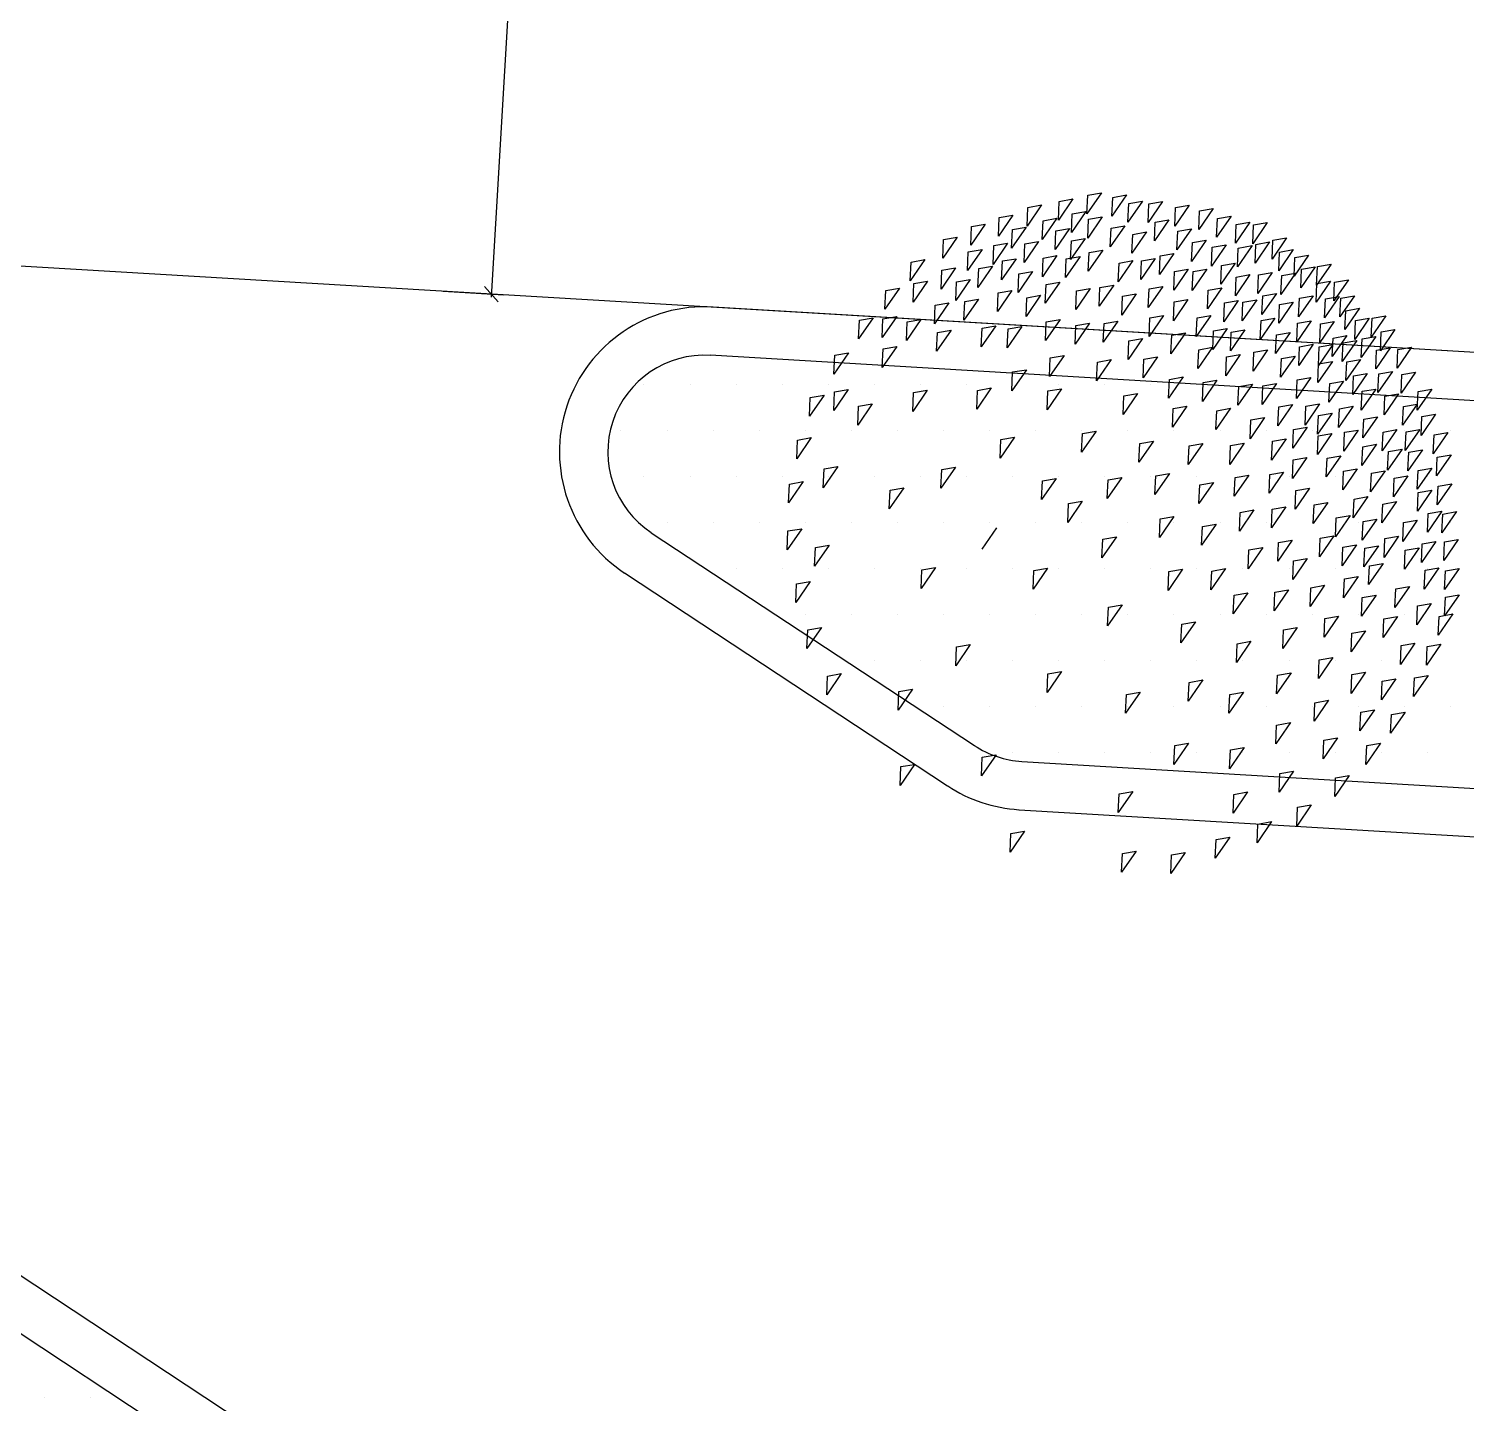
# Model space of a CAD drawing. Header units: millimetres. Extents: x 43168.9 to 43194.6, y -25545.1 to -25543.4.
# Drawn here: x 43171.6236 to 43171.7425, y -25543.6979 to -25543.5842 of the extents above; entities that cross this region are included whole.
import ezdxf

# ---------------------------------------------------------------- set-up
doc = ezdxf.new("R2010")
doc.units = ezdxf.units.MM
doc.header["$LTSCALE"] = 200
doc.layers.add('agac_sgh', color=7, linetype='Continuous', true_color=0x244700)
doc.layers.add('cim_sgh', color=7, linetype='Continuous', true_color=0x248f00)
for name, color, linetype in [('arsasiniri_sgh', 10, 'Continuous'), ('olcu-uyg_sgh', 193, 'Continuous'), ('vaziyet-01_sgh', 33, 'Continuous')]:
    doc.layers.add(name, color=color, linetype=linetype)

msp = doc.modelspace()

# ---------------------------------------------------------------- linework, layer by layer
at = {"color": 0, "linetype": 'ByBlock', "lineweight": -2}
msp.add_line((43171.66132, -25543.60555), (43171.66245, -25543.60682), dxfattribs=at)
at = {"layer": 'agac_sgh', "color": 0}
for p, q in [((43171.70998, -25543.59832), (43171.70878, -25543.60007)), ((43171.70885, -25543.59852), (43171.70998, -25543.59832)), ((43171.71233, -25543.59782), (43171.71114, -25543.59956)), ((43171.71114, -25543.59956), (43171.7112, -25543.59802)), ((43171.7112, -25543.59802), (43171.71233, -25543.59782)), ((43171.7144, -25543.59799), (43171.7132, -25543.59974)), ((43171.7132, -25543.59974), (43171.71327, -25543.59819)), ((43171.71327, -25543.59819), (43171.7144, -25543.59799)), ((43171.70739, -25543.59882), (43171.70619, -25543.60057)), ((43171.70619, -25543.60057), (43171.70626, -25543.59902)), ((43171.70626, -25543.59902), (43171.70739, -25543.59882)), ((43171.70878, -25543.60007), (43171.70885, -25543.59852)), ((43171.71105, -25543.59935), (43171.70985, -25543.60109)), ((43171.70985, -25543.60109), (43171.70992, -25543.59954)), ((43171.70992, -25543.59954), (43171.71105, -25543.59935)), ((43171.71572, -25543.59849), (43171.71452, -25543.60023)), ((43171.71452, -25543.60023), (43171.71459, -25543.59869)), ((43171.71459, -25543.59869), (43171.71572, -25543.59849)), ((43171.71739, -25543.59854), (43171.71619, -25543.60028)), ((43171.71619, -25543.60028), (43171.71626, -25543.59873)), ((43171.71626, -25543.59873), (43171.71739, -25543.59854)), ((43171.7196, -25543.59883), (43171.7184, -25543.60058)), ((43171.7184, -25543.60058), (43171.71847, -25543.59903)), ((43171.71847, -25543.59903), (43171.7196, -25543.59883)), ((43171.72158, -25543.59912), (43171.72038, -25543.60086)), ((43171.72038, -25543.60086), (43171.72045, -25543.59931)), ((43171.72045, -25543.59931), (43171.72158, -25543.59912)), ((43171.70273, -25543.6004), (43171.70153, -25543.60215)), ((43171.70153, -25543.60215), (43171.70159, -25543.6006)), ((43171.70159, -25543.6006), (43171.70273, -25543.6004)), ((43171.70502, -25543.59967), (43171.70382, -25543.60141)), ((43171.70382, -25543.60141), (43171.70388, -25543.59986)), ((43171.70388, -25543.59986), (43171.70502, -25543.59967)), ((43171.70611, -25543.60065), (43171.70491, -25543.6024)), ((43171.70498, -25543.60085), (43171.70611, -25543.60065)), ((43171.70864, -25543.59992), (43171.70744, -25543.60167)), ((43171.70744, -25543.60167), (43171.70751, -25543.60012)), ((43171.70751, -25543.60012), (43171.70864, -25543.59992)), ((43171.7097, -25543.60076), (43171.7085, -25543.6025)), ((43171.70857, -25543.60095), (43171.7097, -25543.60076)), ((43171.7124, -25543.5998), (43171.7112, -25543.60155)), ((43171.7112, -25543.60155), (43171.71127, -25543.6)), ((43171.71127, -25543.6), (43171.7124, -25543.5998)), ((43171.71426, -25543.60054), (43171.71306, -25543.60229)), ((43171.71306, -25543.60229), (43171.71313, -25543.60074)), ((43171.71313, -25543.60074), (43171.71426, -25543.60054)), ((43171.71792, -25543.60004), (43171.71672, -25543.60179)), ((43171.71672, -25543.60179), (43171.71679, -25543.60024)), ((43171.71679, -25543.60024), (43171.71792, -25543.60004)), ((43171.72305, -25543.59973), (43171.72185, -25543.60148)), ((43171.72185, -25543.60148), (43171.72192, -25543.59993)), ((43171.72192, -25543.59993), (43171.72305, -25543.59973)), ((43171.72461, -25543.60023), (43171.72341, -25543.60198)), ((43171.72341, -25543.60198), (43171.72348, -25543.60043)), ((43171.72348, -25543.60043), (43171.72461, -25543.60023)), ((43171.72604, -25543.60028), (43171.72484, -25543.60202)), ((43171.72484, -25543.60202), (43171.72491, -25543.60047)), ((43171.72491, -25543.60047), (43171.72604, -25543.60028)), ((43171.70041, -25543.60148), (43171.69921, -25543.60322)), ((43171.69921, -25543.60322), (43171.69928, -25543.60167)), ((43171.69928, -25543.60167), (43171.70041, -25543.60148)), ((43171.70491, -25543.6024), (43171.70498, -25543.60085)), ((43171.70714, -25543.60183), (43171.70595, -25543.60357)), ((43171.70601, -25543.60202), (43171.70714, -25543.60183)), ((43171.7085, -25543.6025), (43171.70857, -25543.60095)), ((43171.71099, -25543.60159), (43171.70979, -25543.60334)), ((43171.70979, -25543.60334), (43171.70986, -25543.60179)), ((43171.70986, -25543.60179), (43171.71099, -25543.60159)), ((43171.71606, -25543.60105), (43171.71486, -25543.6028)), ((43171.71486, -25543.6028), (43171.71493, -25543.60125)), ((43171.71493, -25543.60125), (43171.71606, -25543.60105)), ((43171.71978, -25543.60078), (43171.71858, -25543.60253)), ((43171.71858, -25543.60253), (43171.71865, -25543.60098)), ((43171.71865, -25543.60098), (43171.71978, -25543.60078)), ((43171.72099, -25543.60173), (43171.71979, -25543.60348)), ((43171.71979, -25543.60348), (43171.71986, -25543.60193)), ((43171.71986, -25543.60193), (43171.72099, -25543.60173)), ((43171.72624, -25543.60188), (43171.72505, -25543.60363)), ((43171.72511, -25543.60208), (43171.72624, -25543.60188)), ((43171.72765, -25543.60154), (43171.72645, -25543.60329)), ((43171.72645, -25543.60329), (43171.72652, -25543.60174)), ((43171.72652, -25543.60174), (43171.72765, -25543.60154)), ((43171.70247, -25543.60249), (43171.70127, -25543.60424)), ((43171.70127, -25543.60424), (43171.70133, -25543.60269)), ((43171.70133, -25543.60269), (43171.70247, -25543.60249)), ((43171.70458, -25543.60198), (43171.70338, -25543.60373)), ((43171.70338, -25543.60373), (43171.70345, -25543.60218)), ((43171.70345, -25543.60218), (43171.70458, -25543.60198)), ((43171.70595, -25543.60357), (43171.70601, -25543.60202)), ((43171.70865, -25543.60301), (43171.70745, -25543.60476)), ((43171.70752, -25543.60321), (43171.70865, -25543.60301)), ((43171.71057, -25543.60307), (43171.70937, -25543.60481)), ((43171.70943, -25543.60326), (43171.71057, -25543.60307)), ((43171.71244, -25543.60255), (43171.71124, -25543.6043)), ((43171.71124, -25543.6043), (43171.71131, -25543.60275)), ((43171.71131, -25543.60275), (43171.71244, -25543.60255)), ((43171.71833, -25543.60284), (43171.71713, -25543.60458)), ((43171.71713, -25543.60458), (43171.71719, -25543.60303)), ((43171.71719, -25543.60303), (43171.71833, -25543.60284)), ((43171.72264, -25543.60212), (43171.72144, -25543.60387)), ((43171.72144, -25543.60387), (43171.7215, -25543.60232)), ((43171.7215, -25543.60232), (43171.72264, -25543.60212)), ((43171.72479, -25543.60218), (43171.72359, -25543.60393)), ((43171.72359, -25543.60393), (43171.72365, -25543.60238)), ((43171.72365, -25543.60238), (43171.72479, -25543.60218)), ((43171.72505, -25543.60363), (43171.72511, -25543.60208)), ((43171.72819, -25543.60251), (43171.72699, -25543.60426)), ((43171.72699, -25543.60426), (43171.72706, -25543.60271)), ((43171.72706, -25543.60271), (43171.72819, -25543.60251)), ((43171.72946, -25543.60297), (43171.72827, -25543.60471)), ((43171.72833, -25543.60316), (43171.72946, -25543.60297)), ((43171.69772, -25543.60334), (43171.69652, -25543.60509)), ((43171.69652, -25543.60509), (43171.69659, -25543.60354)), ((43171.69659, -25543.60354), (43171.69772, -25543.60334)), ((43171.70028, -25543.60403), (43171.69908, -25543.60577)), ((43171.69908, -25543.60577), (43171.69915, -25543.60422)), ((43171.69915, -25543.60422), (43171.70028, -25543.60403)), ((43171.70332, -25543.60389), (43171.70212, -25543.60563)), ((43171.70212, -25543.60563), (43171.70219, -25543.60408)), ((43171.70219, -25543.60408), (43171.70332, -25543.60389)), ((43171.70528, -25543.60326), (43171.70408, -25543.605)), ((43171.70408, -25543.605), (43171.70415, -25543.60345)), ((43171.70415, -25543.60345), (43171.70528, -25543.60326)), ((43171.70664, -25543.60433), (43171.70544, -25543.60607)), ((43171.70551, -25543.60452), (43171.70664, -25543.60433)), ((43171.70745, -25543.60476), (43171.70752, -25543.60321)), ((43171.70937, -25543.60481), (43171.70943, -25543.60326)), ((43171.71493, -25543.60342), (43171.71373, -25543.60517)), ((43171.71373, -25543.60517), (43171.7138, -25543.60362)), ((43171.7138, -25543.60362), (43171.71493, -25543.60342)), ((43171.71678, -25543.60325), (43171.71558, -25543.60499)), ((43171.71558, -25543.60499), (43171.71565, -25543.60344)), ((43171.71565, -25543.60344), (43171.71678, -25543.60325)), ((43171.71951, -25543.60413), (43171.71831, -25543.60587)), ((43171.71831, -25543.60587), (43171.71838, -25543.60432)), ((43171.71838, -25543.60432), (43171.71951, -25543.60413)), ((43171.72105, -25543.60414), (43171.71985, -25543.60588)), ((43171.71985, -25543.60588), (43171.71992, -25543.60433)), ((43171.71992, -25543.60433), (43171.72105, -25543.60414)), ((43171.7234, -25543.60363), (43171.7222, -25543.60538)), ((43171.7222, -25543.60538), (43171.72227, -25543.60383)), ((43171.72227, -25543.60383), (43171.7234, -25543.60363)), ((43171.72827, -25543.60471), (43171.72833, -25543.60316)), ((43171.73, -25543.60394), (43171.72881, -25543.60568)), ((43171.72881, -25543.60568), (43171.72887, -25543.60413)), ((43171.72887, -25543.60413), (43171.73, -25543.60394)), ((43171.73133, -25543.60371), (43171.73013, -25543.60545)), ((43171.73013, -25543.60545), (43171.73019, -25543.6039)), ((43171.73019, -25543.6039), (43171.73133, -25543.60371)), ((43171.69796, -25543.60511), (43171.69676, -25543.60685)), ((43171.69676, -25543.60685), (43171.69683, -25543.6053)), ((43171.69683, -25543.6053), (43171.69796, -25543.60511)), ((43171.70149, -25543.60498), (43171.70029, -25543.60672)), ((43171.70029, -25543.60672), (43171.70035, -25543.60518)), ((43171.70035, -25543.60518), (43171.70149, -25543.60498)), ((43171.70544, -25543.60607), (43171.70551, -25543.60452)), ((43171.70889, -25543.60519), (43171.70769, -25543.60694)), ((43171.70769, -25543.60694), (43171.70776, -25543.60539)), ((43171.70776, -25543.60539), (43171.70889, -25543.60519)), ((43171.71335, -25543.60544), (43171.71215, -25543.60718)), ((43171.71221, -25543.60563), (43171.71335, -25543.60544)), ((43171.72461, -25543.60458), (43171.72341, -25543.60633)), ((43171.72341, -25543.60633), (43171.72348, -25543.60478)), ((43171.72348, -25543.60478), (43171.72461, -25543.60458)), ((43171.72646, -25543.60441), (43171.72526, -25543.60615)), ((43171.72526, -25543.60615), (43171.72533, -25543.6046)), ((43171.72533, -25543.6046), (43171.72646, -25543.60441)), ((43171.72837, -25543.60446), (43171.72717, -25543.60621)), ((43171.72717, -25543.60621), (43171.72724, -25543.60466)), ((43171.72724, -25543.60466), (43171.72837, -25543.60446)), ((43171.73128, -25543.60512), (43171.73008, -25543.60686)), ((43171.73008, -25543.60686), (43171.73014, -25543.60531)), ((43171.73014, -25543.60531), (43171.73128, -25543.60512)), ((43171.73275, -25543.60501), (43171.73155, -25543.60675)), ((43171.73155, -25543.60675), (43171.73161, -25543.6052)), ((43171.73161, -25543.6052), (43171.73275, -25543.60501)), ((43171.69563, -25543.60569), (43171.69443, -25543.60743)), ((43171.69443, -25543.60743), (43171.6945, -25543.60588)), ((43171.6945, -25543.60588), (43171.69563, -25543.60569)), ((43171.70216, -25543.6066), (43171.70097, -25543.60835)), ((43171.70103, -25543.6068), (43171.70216, -25543.6066)), ((43171.70493, -25543.60588), (43171.70373, -25543.60763)), ((43171.70373, -25543.60763), (43171.7038, -25543.60608)), ((43171.7038, -25543.60608), (43171.70493, -25543.60588)), ((43171.7073, -25543.60629), (43171.7061, -25543.60804)), ((43171.7061, -25543.60804), (43171.70616, -25543.60649)), ((43171.70616, -25543.60649), (43171.7073, -25543.60629)), ((43171.71141, -25543.60572), (43171.71021, -25543.60747)), ((43171.71021, -25543.60747), (43171.71028, -25543.60592)), ((43171.71028, -25543.60592), (43171.71141, -25543.60572)), ((43171.71215, -25543.60718), (43171.71221, -25543.60563)), ((43171.71521, -25543.60618), (43171.71401, -25543.60792)), ((43171.71401, -25543.60792), (43171.71407, -25543.60637)), ((43171.71407, -25543.60637), (43171.71521, -25543.60618)), ((43171.71741, -25543.60556), (43171.71621, -25543.6073)), ((43171.71621, -25543.6073), (43171.71628, -25543.60575)), ((43171.71628, -25543.60575), (43171.71741, -25543.60556)), ((43171.71948, -25543.60664), (43171.71828, -25543.60839)), ((43171.71835, -25543.60684), (43171.71948, -25543.60664)), ((43171.7223, -25543.60566), (43171.7211, -25543.6074)), ((43171.7211, -25543.6074), (43171.72116, -25543.60585)), ((43171.72116, -25543.60585), (43171.7223, -25543.60566)), ((43171.72518, -25543.60666), (43171.72398, -25543.6084)), ((43171.72404, -25543.60685), (43171.72518, -25543.60666)), ((43171.72681, -25543.60613), (43171.72561, -25543.60788)), ((43171.72561, -25543.60788), (43171.72568, -25543.60633)), ((43171.72568, -25543.60633), (43171.72681, -25543.60613)), ((43171.72983, -25543.60633), (43171.72863, -25543.60808)), ((43171.72863, -25543.60808), (43171.7287, -25543.60653)), ((43171.7287, -25543.60653), (43171.72983, -25543.60633)), ((43171.73198, -25543.6064), (43171.73078, -25543.60814)), ((43171.73078, -25543.60814), (43171.73085, -25543.60659)), ((43171.73085, -25543.60659), (43171.73198, -25543.6064)), ((43171.73326, -25543.60632), (43171.73206, -25543.60807)), ((43171.73206, -25543.60807), (43171.73213, -25543.60652)), ((43171.73213, -25543.60652), (43171.73326, -25543.60632)), ((43171.69972, -25543.60691), (43171.69852, -25543.60866)), ((43171.69852, -25543.60866), (43171.69859, -25543.60711)), ((43171.69859, -25543.60711), (43171.69972, -25543.60691)), ((43171.70097, -25543.60835), (43171.70103, -25543.6068)), ((43171.71828, -25543.60839), (43171.71835, -25543.60684)), ((43171.72365, -25543.60673), (43171.72245, -25543.60847)), ((43171.72245, -25543.60847), (43171.72252, -25543.60692)), ((43171.72252, -25543.60692), (43171.72365, -25543.60673)), ((43171.72398, -25543.6084), (43171.72404, -25543.60685)), ((43171.72819, -25543.60686), (43171.72699, -25543.6086)), ((43171.72699, -25543.6086), (43171.72706, -25543.60706)), ((43171.72706, -25543.60706), (43171.72819, -25543.60686)), ((43171.73366, -25543.60736), (43171.73247, -25543.60911)), ((43171.73247, -25543.60911), (43171.73253, -25543.60756)), ((43171.73253, -25543.60756), (43171.73366, -25543.60736)), ((43171.69346, -25543.60814), (43171.69226, -25543.60989)), ((43171.69226, -25543.60989), (43171.69233, -25543.60834)), ((43171.69233, -25543.60834), (43171.69346, -25543.60814)), ((43171.69541, -25543.60804), (43171.69421, -25543.60979)), ((43171.69421, -25543.60979), (43171.69427, -25543.60824)), ((43171.69427, -25543.60824), (43171.69541, -25543.60804)), ((43171.69741, -25543.60829), (43171.69621, -25543.61004)), ((43171.69621, -25543.61004), (43171.69628, -25543.60849)), ((43171.69628, -25543.60849), (43171.69741, -25543.60829)), ((43171.7036, -25543.60882), (43171.7024, -25543.61056)), ((43171.7024, -25543.61056), (43171.70247, -25543.60901)), ((43171.70247, -25543.60901), (43171.7036, -25543.60882)), ((43171.70575, -25543.60888), (43171.70455, -25543.61062)), ((43171.70455, -25543.61062), (43171.70462, -25543.60907)), ((43171.70462, -25543.60907), (43171.70575, -25543.60888)), ((43171.70891, -25543.60828), (43171.70771, -25543.61003)), ((43171.70771, -25543.61003), (43171.70777, -25543.60848)), ((43171.70777, -25543.60848), (43171.70891, -25543.60828)), ((43171.71136, -25543.60858), (43171.71016, -25543.61033)), ((43171.71016, -25543.61033), (43171.71023, -25543.60878)), ((43171.71023, -25543.60878), (43171.71136, -25543.60858)), ((43171.71368, -25543.60842), (43171.71249, -25543.61017)), ((43171.71249, -25543.61017), (43171.71255, -25543.60862)), ((43171.71255, -25543.60862), (43171.71368, -25543.60842)), ((43171.71747, -25543.60796), (43171.71627, -25543.6097)), ((43171.71627, -25543.6097), (43171.71634, -25543.60816)), ((43171.71634, -25543.60816), (43171.71747, -25543.60796)), ((43171.72138, -25543.60796), (43171.72018, -25543.6097)), ((43171.72018, -25543.6097), (43171.72025, -25543.60815)), ((43171.72025, -25543.60815), (43171.72138, -25543.60796)), ((43171.72274, -25543.60903), (43171.72154, -25543.61077)), ((43171.72161, -25543.60922), (43171.72274, -25543.60903)), ((43171.72666, -25543.60819), (43171.72546, -25543.60993)), ((43171.72546, -25543.60993), (43171.72553, -25543.60838)), ((43171.72553, -25543.60838), (43171.72666, -25543.60819)), ((43171.72968, -25543.60839), (43171.72848, -25543.61014)), ((43171.72848, -25543.61014), (43171.72855, -25543.60859)), ((43171.72855, -25543.60859), (43171.72968, -25543.60839)), ((43171.73159, -25543.60845), (43171.73039, -25543.61019)), ((43171.73039, -25543.61019), (43171.73046, -25543.60864)), ((43171.73046, -25543.60864), (43171.73159, -25543.60845)), ((43171.73448, -25543.60819), (43171.73328, -25543.60993)), ((43171.73328, -25543.60993), (43171.73335, -25543.60838)), ((43171.73335, -25543.60838), (43171.73448, -25543.60819)), ((43171.73585, -25543.608), (43171.73465, -25543.60974)), ((43171.73465, -25543.60974), (43171.73472, -25543.60819)), ((43171.73472, -25543.60819), (43171.73585, -25543.608)), ((43171.6999, -25543.60917), (43171.6987, -25543.61091)), ((43171.6987, -25543.61091), (43171.69877, -25543.60936)), ((43171.69877, -25543.60936), (43171.6999, -25543.60917)), ((43171.71573, -25543.60985), (43171.71454, -25543.6116)), ((43171.71454, -25543.6116), (43171.7146, -25543.61005)), ((43171.7146, -25543.61005), (43171.71573, -25543.60985)), ((43171.71928, -25543.60938), (43171.71808, -25543.61113)), ((43171.71808, -25543.61113), (43171.71815, -25543.60958)), ((43171.71815, -25543.60958), (43171.71928, -25543.60938)), ((43171.72154, -25543.61077), (43171.72161, -25543.60922)), ((43171.72419, -25543.60915), (43171.723, -25543.61089)), ((43171.723, -25543.61089), (43171.72306, -25543.60934)), ((43171.72306, -25543.60934), (43171.72419, -25543.60915)), ((43171.72793, -25543.60937), (43171.72673, -25543.61111)), ((43171.72673, -25543.61111), (43171.7268, -25543.60956)), ((43171.7268, -25543.60956), (43171.72793, -25543.60937)), ((43171.73262, -25543.60962), (43171.73142, -25543.61136)), ((43171.73142, -25543.61136), (43171.73149, -25543.60982)), ((43171.73149, -25543.60982), (43171.73262, -25543.60962)), ((43171.73344, -25543.61002), (43171.73224, -25543.61177)), ((43171.73224, -25543.61177), (43171.73231, -25543.61022)), ((43171.73231, -25543.61022), (43171.73344, -25543.61002)), ((43171.73501, -25543.60969), (43171.73381, -25543.61143)), ((43171.73381, -25543.61143), (43171.73388, -25543.60988)), ((43171.73388, -25543.60988), (43171.73501, -25543.60969)), ((43171.7366, -25543.60912), (43171.7354, -25543.61087)), ((43171.7354, -25543.61087), (43171.73546, -25543.60932)), ((43171.73546, -25543.60932), (43171.7366, -25543.60912)), ((43171.69141, -25543.61106), (43171.69021, -25543.6128)), ((43171.69021, -25543.6128), (43171.69028, -25543.61125)), ((43171.69028, -25543.61125), (43171.69141, -25543.61106)), ((43171.69541, -25543.61052), (43171.69421, -25543.61227)), ((43171.69421, -25543.61227), (43171.69428, -25543.61072)), ((43171.69428, -25543.61072), (43171.69541, -25543.61052)), ((43171.70925, -25543.61127), (43171.70805, -25543.61301)), ((43171.70805, -25543.61301), (43171.70811, -25543.61146)), ((43171.70811, -25543.61146), (43171.70925, -25543.61127)), ((43171.71698, -25543.61138), (43171.71578, -25543.61312)), ((43171.71585, -25543.61157), (43171.71698, -25543.61138)), ((43171.72151, -25543.61059), (43171.72031, -25543.61234)), ((43171.72031, -25543.61234), (43171.72038, -25543.61079)), ((43171.72038, -25543.61079), (43171.72151, -25543.61059)), ((43171.7238, -25543.61119), (43171.72261, -25543.61294)), ((43171.72261, -25543.61294), (43171.72267, -25543.61139)), ((43171.72267, -25543.61139), (43171.7238, -25543.61119)), ((43171.72607, -25543.6108), (43171.72487, -25543.61255)), ((43171.72487, -25543.61255), (43171.72494, -25543.611)), ((43171.72494, -25543.611), (43171.72607, -25543.6108)), ((43171.72834, -25543.61133), (43171.72715, -25543.61307)), ((43171.72721, -25543.61152), (43171.72834, -25543.61133)), ((43171.72985, -25543.61034), (43171.72866, -25543.61209)), ((43171.72866, -25543.61209), (43171.72872, -25543.61054)), ((43171.72872, -25543.61054), (43171.72985, -25543.61034)), ((43171.73148, -25543.61035), (43171.73028, -25543.61209)), ((43171.73028, -25543.61209), (43171.73034, -25543.61054)), ((43171.73034, -25543.61054), (43171.73148, -25543.61035)), ((43171.73622, -25543.61064), (43171.73502, -25543.61238)), ((43171.73502, -25543.61238), (43171.73509, -25543.61083)), ((43171.73509, -25543.61083), (43171.73622, -25543.61064)), ((43171.73798, -25543.61058), (43171.73678, -25543.61232)), ((43171.73678, -25543.61232), (43171.73685, -25543.61077)), ((43171.73685, -25543.61077), (43171.73798, -25543.61058)), ((43171.70613, -25543.61244), (43171.70493, -25543.61418)), ((43171.70493, -25543.61418), (43171.70499, -25543.61263)), ((43171.70499, -25543.61263), (43171.70613, -25543.61244)), ((43171.71313, -25543.61161), (43171.71193, -25543.61335)), ((43171.71193, -25543.61335), (43171.712, -25543.61181)), ((43171.712, -25543.61181), (43171.71313, -25543.61161)), ((43171.71578, -25543.61312), (43171.71585, -25543.61157)), ((43171.72715, -25543.61307), (43171.72721, -25543.61152)), ((43171.73143, -25543.61176), (43171.73023, -25543.6135)), ((43171.73023, -25543.6135), (43171.73029, -25543.61195)), ((43171.73029, -25543.61195), (43171.73143, -25543.61176)), ((43171.73375, -25543.6116), (43171.73255, -25543.61334)), ((43171.73255, -25543.61334), (43171.73262, -25543.61179)), ((43171.73262, -25543.61179), (43171.73375, -25543.6116)), ((43171.73639, -25543.61259), (43171.73519, -25543.61433)), ((43171.73526, -25543.61278), (43171.73639, -25543.61259)), ((43171.73831, -25543.61264), (43171.73711, -25543.61439)), ((43171.73717, -25543.61284), (43171.73831, -25543.61264)), ((43171.71909, -25543.61304), (43171.71789, -25543.61479)), ((43171.71789, -25543.61479), (43171.71796, -25543.61324)), ((43171.71796, -25543.61324), (43171.71909, -25543.61304)), ((43171.72189, -25543.61331), (43171.72069, -25543.61506)), ((43171.72069, -25543.61506), (43171.72076, -25543.61351)), ((43171.72076, -25543.61351), (43171.72189, -25543.61331)), ((43171.72482, -25543.61363), (43171.72362, -25543.61537)), ((43171.72362, -25543.61537), (43171.72369, -25543.61382)), ((43171.72369, -25543.61382), (43171.72482, -25543.61363)), ((43171.72682, -25543.61357), (43171.72562, -25543.61532)), ((43171.72562, -25543.61532), (43171.72569, -25543.61377)), ((43171.72569, -25543.61377), (43171.72682, -25543.61357)), ((43171.72965, -25543.61308), (43171.72845, -25543.61483)), ((43171.72845, -25543.61483), (43171.72852, -25543.61328)), ((43171.72852, -25543.61328), (43171.72965, -25543.61308)), ((43171.73234, -25543.61339), (43171.73115, -25543.61513)), ((43171.73115, -25543.61513), (43171.73121, -25543.61358)), ((43171.73121, -25543.61358), (43171.73234, -25543.61339)), ((43171.73431, -25543.61276), (43171.73311, -25543.6145)), ((43171.73311, -25543.6145), (43171.73317, -25543.61295)), ((43171.73317, -25543.61295), (43171.73431, -25543.61276)), ((43171.73519, -25543.61433), (43171.73526, -25543.61278)), ((43171.73711, -25543.61439), (43171.73717, -25543.61284)), ((43171.6894, -25543.61454), (43171.6882, -25543.61629)), ((43171.6882, -25543.61629), (43171.68826, -25543.61474)), ((43171.68826, -25543.61474), (43171.6894, -25543.61454)), ((43171.6914, -25543.61407), (43171.6902, -25543.61581)), ((43171.6902, -25543.61581), (43171.69027, -25543.61426)), ((43171.69027, -25543.61426), (43171.6914, -25543.61407)), ((43171.69794, -25543.61414), (43171.69674, -25543.61589)), ((43171.69674, -25543.61589), (43171.69681, -25543.61434)), ((43171.69681, -25543.61434), (43171.69794, -25543.61414)), ((43171.70322, -25543.61395), (43171.70202, -25543.6157)), ((43171.70202, -25543.6157), (43171.70209, -25543.61415)), ((43171.70209, -25543.61415), (43171.70322, -25543.61395)), ((43171.70904, -25543.61401), (43171.70785, -25543.61575)), ((43171.70785, -25543.61575), (43171.70791, -25543.6142)), ((43171.70791, -25543.6142), (43171.70904, -25543.61401)), ((43171.71532, -25543.61442), (43171.71412, -25543.61616)), ((43171.71412, -25543.61616), (43171.71419, -25543.61461)), ((43171.71419, -25543.61461), (43171.71532, -25543.61442)), ((43171.73501, -25543.61404), (43171.73381, -25543.61578)), ((43171.73381, -25543.61578), (43171.73388, -25543.61423)), ((43171.73388, -25543.61423), (43171.73501, -25543.61404)), ((43171.7369, -25543.61443), (43171.7357, -25543.61618)), ((43171.7357, -25543.61618), (43171.73577, -25543.61463)), ((43171.73577, -25543.61463), (43171.7369, -25543.61443)), ((43171.73964, -25543.61406), (43171.73844, -25543.6158)), ((43171.73844, -25543.6158), (43171.73851, -25543.61425)), ((43171.73851, -25543.61425), (43171.73964, -25543.61406)), ((43171.69339, -25543.61527), (43171.69219, -25543.61702)), ((43171.69219, -25543.61702), (43171.69225, -25543.61547)), ((43171.69225, -25543.61547), (43171.69339, -25543.61527)), ((43171.71939, -25543.61545), (43171.7182, -25543.6172)), ((43171.7182, -25543.6172), (43171.71826, -25543.61565)), ((43171.71826, -25543.61565), (43171.71939, -25543.61545)), ((43171.723, -25543.61563), (43171.7218, -25543.61738)), ((43171.7218, -25543.61738), (43171.72187, -25543.61583)), ((43171.72187, -25543.61583), (43171.723, -25543.61563)), ((43171.72813, -25543.61532), (43171.72693, -25543.61707)), ((43171.72693, -25543.61707), (43171.727, -25543.61552)), ((43171.727, -25543.61552), (43171.72813, -25543.61532)), ((43171.73037, -25543.61527), (43171.72917, -25543.61702)), ((43171.72917, -25543.61702), (43171.72924, -25543.61547)), ((43171.72924, -25543.61547), (43171.73037, -25543.61527)), ((43171.73141, -25543.61603), (43171.73021, -25543.61777)), ((43171.73021, -25543.61777), (43171.73027, -25543.61622)), ((43171.73027, -25543.61622), (43171.73141, -25543.61603)), ((43171.73315, -25543.61547), (43171.73195, -25543.61721)), ((43171.73195, -25543.61721), (43171.73202, -25543.61567)), ((43171.73202, -25543.61567), (43171.73315, -25543.61547)), ((43171.73843, -25543.61528), (43171.73723, -25543.61702)), ((43171.73723, -25543.61702), (43171.7373, -25543.61548)), ((43171.7373, -25543.61548), (43171.73843, -25543.61528)), ((43171.73997, -25543.61612), (43171.73877, -25543.61787)), ((43171.73883, -25543.61632), (43171.73997, -25543.61612)), ((43171.72582, -25543.6164), (43171.72462, -25543.61815)), ((43171.72462, -25543.61815), (43171.72469, -25543.6166)), ((43171.72469, -25543.6166), (43171.72582, -25543.6164)), ((43171.72935, -25543.61719), (43171.72815, -25543.61893)), ((43171.72815, -25543.61893), (43171.72822, -25543.61739)), ((43171.72822, -25543.61739), (43171.72935, -25543.61719)), ((43171.73516, -25543.61633), (43171.73396, -25543.61807)), ((43171.73396, -25543.61807), (43171.73403, -25543.61652)), ((43171.73403, -25543.61652), (43171.73516, -25543.61633)), ((43171.73676, -25543.6174), (43171.73556, -25543.61915)), ((43171.73563, -25543.6176), (43171.73676, -25543.6174)), ((43171.73865, -25543.61738), (43171.73745, -25543.61913)), ((43171.73752, -25543.61758), (43171.73865, -25543.61738)), ((43171.73877, -25543.61787), (43171.73883, -25543.61632)), ((43171.68834, -25543.61806), (43171.68714, -25543.61981)), ((43171.68714, -25543.61981), (43171.68721, -25543.61826)), ((43171.68721, -25543.61826), (43171.68834, -25543.61806)), ((43171.70516, -25543.61801), (43171.70396, -25543.61976)), ((43171.70396, -25543.61976), (43171.70403, -25543.61821)), ((43171.70403, -25543.61821), (43171.70516, -25543.61801)), ((43171.7119, -25543.61752), (43171.7107, -25543.61927)), ((43171.7107, -25543.61927), (43171.71077, -25543.61772)), ((43171.71077, -25543.61772), (43171.7119, -25543.61752)), ((43171.71663, -25543.61835), (43171.71543, -25543.62009)), ((43171.71543, -25543.62009), (43171.7155, -25543.61854)), ((43171.7155, -25543.61854), (43171.71663, -25543.61835)), ((43171.72071, -25543.61854), (43171.71951, -25543.62029)), ((43171.71958, -25543.61874), (43171.72071, -25543.61854)), ((43171.72414, -25543.61853), (43171.72295, -25543.62027)), ((43171.72301, -25543.61872), (43171.72414, -25543.61853)), ((43171.7276, -25543.61817), (43171.7264, -25543.61991)), ((43171.7264, -25543.61991), (43171.72647, -25543.61836)), ((43171.72647, -25543.61836), (43171.7276, -25543.61817)), ((43171.73139, -25543.61771), (43171.73019, -25543.61945)), ((43171.73019, -25543.61945), (43171.73026, -25543.6179)), ((43171.73026, -25543.6179), (43171.73139, -25543.61771)), ((43171.73356, -25543.61743), (43171.73237, -25543.61917)), ((43171.73237, -25543.61917), (43171.73243, -25543.61762)), ((43171.73243, -25543.61762), (43171.73356, -25543.61743)), ((43171.73556, -25543.61915), (43171.73563, -25543.6176)), ((43171.73745, -25543.61913), (43171.73752, -25543.61758)), ((43171.74097, -25543.61764), (43171.73977, -25543.61939)), ((43171.73977, -25543.61939), (43171.73984, -25543.61784)), ((43171.73984, -25543.61784), (43171.74097, -25543.61764)), ((43171.71951, -25543.62029), (43171.71958, -25543.61874)), ((43171.72295, -25543.62027), (43171.72301, -25543.61872)), ((43171.72933, -25543.61971), (43171.72813, -25543.62145)), ((43171.72819, -25543.6199), (43171.72933, -25543.61971)), ((43171.73213, -25543.61956), (43171.73093, -25543.6213)), ((43171.73093, -25543.6213), (43171.731, -25543.61975)), ((43171.731, -25543.61975), (43171.73213, -25543.61956)), ((43171.73507, -25543.61861), (43171.73387, -25543.62036)), ((43171.73387, -25543.62036), (43171.73394, -25543.61881)), ((43171.73394, -25543.61881), (43171.73507, -25543.61861)), ((43171.7372, -25543.61902), (43171.736, -25543.62076)), ((43171.736, -25543.62076), (43171.73607, -25543.61921)), ((43171.73607, -25543.61921), (43171.7372, -25543.61902)), ((43171.73887, -25543.61907), (43171.73767, -25543.62081)), ((43171.73767, -25543.62081), (43171.73774, -25543.61926)), ((43171.73774, -25543.61926), (43171.73887, -25543.61907)), ((43171.74124, -25543.61948), (43171.74004, -25543.62122)), ((43171.74004, -25543.62122), (43171.7401, -25543.61968)), ((43171.7401, -25543.61968), (43171.74124, -25543.61948)), ((43171.69053, -25543.62045), (43171.68933, -25543.6222)), ((43171.68933, -25543.6222), (43171.6894, -25543.62065)), ((43171.6894, -25543.62065), (43171.69053, -25543.62045)), ((43171.70027, -25543.6205), (43171.69907, -25543.62225)), ((43171.69907, -25543.62225), (43171.69913, -25543.6207)), ((43171.69913, -25543.6207), (43171.70027, -25543.6205)), ((43171.7274, -25543.62091), (43171.7262, -25543.62265)), ((43171.72627, -25543.6211), (43171.7274, -25543.62091)), ((43171.72813, -25543.62145), (43171.72819, -25543.6199)), ((43171.73349, -25543.62063), (43171.73229, -25543.62237)), ((43171.73229, -25543.62237), (43171.73236, -25543.62082)), ((43171.73236, -25543.62082), (43171.73349, -25543.62063)), ((43171.73579, -25543.62081), (43171.73459, -25543.62255)), ((43171.73466, -25543.621), (43171.73579, -25543.62081)), ((43171.73964, -25543.62058), (43171.73844, -25543.62232)), ((43171.73844, -25543.62232), (43171.73851, -25543.62077)), ((43171.73851, -25543.62077), (43171.73964, -25543.62058)), ((43171.68767, -25543.6217), (43171.68647, -25543.62345)), ((43171.68647, -25543.62345), (43171.68654, -25543.6219)), ((43171.68654, -25543.6219), (43171.68767, -25543.6217)), ((43171.70858, -25543.62143), (43171.70738, -25543.62318)), ((43171.70738, -25543.62318), (43171.70745, -25543.62163)), ((43171.70745, -25543.62163), (43171.70858, -25543.62143)), ((43171.71401, -25543.62136), (43171.71281, -25543.6231)), ((43171.71281, -25543.6231), (43171.71288, -25543.62156)), ((43171.71288, -25543.62156), (43171.71401, -25543.62136)), ((43171.71795, -25543.62102), (43171.71675, -25543.62276)), ((43171.71675, -25543.62276), (43171.71682, -25543.62121)), ((43171.71682, -25543.62121), (43171.71795, -25543.62102)), ((43171.72159, -25543.62177), (43171.72039, -25543.62352)), ((43171.72039, -25543.62352), (43171.72046, -25543.62197)), ((43171.72046, -25543.62197), (43171.72159, -25543.62177)), ((43171.72451, -25543.62117), (43171.72331, -25543.62291)), ((43171.72331, -25543.62291), (43171.72338, -25543.62136)), ((43171.72338, -25543.62136), (43171.72451, -25543.62117)), ((43171.7262, -25543.62265), (43171.72627, -25543.6211)), ((43171.73459, -25543.62255), (43171.73466, -25543.621)), ((43171.73768, -25543.62121), (43171.73648, -25543.62295)), ((43171.73648, -25543.62295), (43171.73655, -25543.6214)), ((43171.73655, -25543.6214), (43171.73768, -25543.62121)), ((43171.7413, -25543.62188), (43171.7401, -25543.62363)), ((43171.7401, -25543.62363), (43171.74017, -25543.62208)), ((43171.74017, -25543.62208), (43171.7413, -25543.62188)), ((43171.69599, -25543.62221), (43171.69479, -25543.62395)), ((43171.69479, -25543.62395), (43171.69486, -25543.62241)), ((43171.69486, -25543.62241), (43171.69599, -25543.62221)), ((43171.71075, -25543.62332), (43171.70956, -25543.62507)), ((43171.70962, -25543.62352), (43171.71075, -25543.62332)), ((43171.72954, -25543.62223), (43171.72834, -25543.62397)), ((43171.72834, -25543.62397), (43171.72841, -25543.62242)), ((43171.72841, -25543.62242), (43171.72954, -25543.62223)), ((43171.73436, -25543.62294), (43171.73316, -25543.62469)), ((43171.73316, -25543.62469), (43171.73322, -25543.62314)), ((43171.73322, -25543.62314), (43171.73436, -25543.62294)), ((43171.73672, -25543.62335), (43171.73552, -25543.6251)), ((43171.73559, -25543.62355), (43171.73672, -25543.62335)), ((43171.73966, -25543.62241), (43171.73847, -25543.62415)), ((43171.73847, -25543.62415), (43171.73853, -25543.6226)), ((43171.73853, -25543.6226), (43171.73966, -25543.62241)), ((43171.70956, -25543.62507), (43171.70962, -25543.62352)), ((43171.72494, -25543.62404), (43171.72374, -25543.62579)), ((43171.72374, -25543.62579), (43171.72381, -25543.62424)), ((43171.72381, -25543.62424), (43171.72494, -25543.62404)), ((43171.72759, -25543.62377), (43171.72639, -25543.62552)), ((43171.72639, -25543.62552), (43171.72646, -25543.62397)), ((43171.72646, -25543.62397), (43171.72759, -25543.62377)), ((43171.73105, -25543.62342), (43171.72985, -25543.62516)), ((43171.72985, -25543.62516), (43171.72992, -25543.62361)), ((43171.72992, -25543.62361), (43171.73105, -25543.62342)), ((43171.73289, -25543.6245), (43171.73169, -25543.62625)), ((43171.73175, -25543.6247), (43171.73289, -25543.6245)), ((43171.73552, -25543.6251), (43171.73559, -25543.62355)), ((43171.74049, -25543.62415), (43171.7393, -25543.62589)), ((43171.7393, -25543.62589), (43171.73936, -25543.62434)), ((43171.73936, -25543.62434), (43171.74049, -25543.62415)), ((43171.74169, -25543.62418), (43171.74049, -25543.62593)), ((43171.74049, -25543.62593), (43171.74056, -25543.62438)), ((43171.74056, -25543.62438), (43171.74169, -25543.62418)), ((43171.68755, -25543.62559), (43171.68635, -25543.62733)), ((43171.68641, -25543.62578), (43171.68755, -25543.62559)), ((43171.70365, -25543.62552), (43171.70245, -25543.62727)), ((43171.71833, -25543.62457), (43171.71713, -25543.62632)), ((43171.71713, -25543.62632), (43171.71719, -25543.62477)), ((43171.71719, -25543.62477), (43171.71833, -25543.62457)), ((43171.72182, -25543.62521), (43171.72062, -25543.62695)), ((43171.72062, -25543.62695), (43171.72069, -25543.6254)), ((43171.72069, -25543.6254), (43171.72182, -25543.62521)), ((43171.73169, -25543.62625), (43171.73175, -25543.6247)), ((43171.7351, -25543.62479), (43171.7339, -25543.62654)), ((43171.7339, -25543.62654), (43171.73397, -25543.62499)), ((43171.73397, -25543.62499), (43171.7351, -25543.62479)), ((43171.73844, -25543.62489), (43171.73725, -25543.62664)), ((43171.73725, -25543.62664), (43171.73731, -25543.62509)), ((43171.73731, -25543.62509), (43171.73844, -25543.62489)), ((43171.68635, -25543.62733), (43171.68641, -25543.62578)), ((43171.71357, -25543.62627), (43171.71237, -25543.62801)), ((43171.71237, -25543.62801), (43171.71244, -25543.62646)), ((43171.71244, -25543.62646), (43171.71357, -25543.62627)), ((43171.72811, -25543.62653), (43171.72691, -25543.62828)), ((43171.72691, -25543.62828), (43171.72697, -25543.62673)), ((43171.72697, -25543.62673), (43171.72811, -25543.62653)), ((43171.73156, -25543.62618), (43171.73037, -25543.62792)), ((43171.73037, -25543.62792), (43171.73043, -25543.62637)), ((43171.73043, -25543.62637), (43171.73156, -25543.62618)), ((43171.73343, -25543.62692), (43171.73223, -25543.62866)), ((43171.73229, -25543.62711), (43171.73343, -25543.62692)), ((43171.73691, -25543.62622), (43171.73571, -25543.62796)), ((43171.73571, -25543.62796), (43171.73578, -25543.62641)), ((43171.73578, -25543.62641), (43171.73691, -25543.62622)), ((43171.73999, -25543.62665), (43171.73879, -25543.6284)), ((43171.73879, -25543.6284), (43171.73886, -25543.62685)), ((43171.73886, -25543.62685), (43171.73999, -25543.62665)), ((43171.74184, -25543.62648), (43171.74064, -25543.62822)), ((43171.74064, -25543.62822), (43171.74071, -25543.62667)), ((43171.74071, -25543.62667), (43171.74184, -25543.62648)), ((43171.68981, -25543.62695), (43171.68862, -25543.6287)), ((43171.68862, -25543.6287), (43171.68868, -25543.62715)), ((43171.68868, -25543.62715), (43171.68981, -25543.62695)), ((43171.72567, -25543.62715), (43171.72447, -25543.6289)), ((43171.72447, -25543.6289), (43171.72453, -25543.62735)), ((43171.72453, -25543.62735), (43171.72567, -25543.62715)), ((43171.72935, -25543.62806), (43171.72815, -25543.6298)), ((43171.72822, -25543.62825), (43171.72935, -25543.62806)), ((43171.73223, -25543.62866), (43171.73229, -25543.62711)), ((43171.73523, -25543.62701), (43171.73403, -25543.62875)), ((43171.73403, -25543.62875), (43171.7341, -25543.6272)), ((43171.7341, -25543.6272), (43171.73523, -25543.62701)), ((43171.7386, -25543.62718), (43171.7374, -25543.62893)), ((43171.7374, -25543.62893), (43171.73746, -25543.62738)), ((43171.73746, -25543.62738), (43171.7386, -25543.62718)), ((43171.69862, -25543.62881), (43171.69742, -25543.63055)), ((43171.69742, -25543.63055), (43171.69749, -25543.629)), ((43171.69749, -25543.629), (43171.69862, -25543.62881)), ((43171.70787, -25543.62885), (43171.70668, -25543.63059)), ((43171.70668, -25543.63059), (43171.70674, -25543.62904)), ((43171.70674, -25543.62904), (43171.70787, -25543.62885)), ((43171.71904, -25543.62894), (43171.71784, -25543.63069)), ((43171.71784, -25543.63069), (43171.71791, -25543.62914)), ((43171.71791, -25543.62914), (43171.71904, -25543.62894)), ((43171.72259, -25543.62889), (43171.72139, -25543.63064)), ((43171.72139, -25543.63064), (43171.72145, -25543.62909)), ((43171.72145, -25543.62909), (43171.72259, -25543.62889)), ((43171.72815, -25543.6298), (43171.72822, -25543.62825)), ((43171.73563, -25543.62847), (43171.73443, -25543.63021)), ((43171.73443, -25543.63021), (43171.7345, -25543.62866)), ((43171.7345, -25543.62866), (43171.73563, -25543.62847)), ((43171.74023, -25543.62883), (43171.73903, -25543.63058)), ((43171.73903, -25543.63058), (43171.7391, -25543.62903)), ((43171.7391, -25543.62903), (43171.74023, -25543.62883)), ((43171.7419, -25543.62888), (43171.7407, -25543.63063)), ((43171.7407, -25543.63063), (43171.74077, -25543.62908)), ((43171.74077, -25543.62908), (43171.7419, -25543.62888)), ((43171.68826, -25543.62996), (43171.68706, -25543.6317)), ((43171.68706, -25543.6317), (43171.68713, -25543.63015)), ((43171.68713, -25543.63015), (43171.68826, -25543.62996)), ((43171.73079, -25543.63027), (43171.72959, -25543.63202)), ((43171.72959, -25543.63202), (43171.72965, -25543.63047)), ((43171.72965, -25543.63047), (43171.73079, -25543.63027)), ((43171.73355, -25543.62955), (43171.73235, -25543.6313)), ((43171.73235, -25543.6313), (43171.73242, -25543.62975)), ((43171.73242, -25543.62975), (43171.73355, -25543.62955)), ((43171.7378, -25543.63036), (43171.7366, -25543.63211)), ((43171.73667, -25543.63056), (43171.7378, -25543.63036)), ((43171.72443, -25543.63089), (43171.72323, -25543.63264)), ((43171.72323, -25543.63264), (43171.7233, -25543.63109)), ((43171.7233, -25543.63109), (43171.72443, -25543.63089)), ((43171.7278, -25543.63064), (43171.72661, -25543.63239)), ((43171.72661, -25543.63239), (43171.72667, -25543.63084)), ((43171.72667, -25543.63084), (43171.7278, -25543.63064)), ((43171.73504, -25543.63108), (43171.73384, -25543.63283)), ((43171.73384, -25543.63283), (43171.7339, -25543.63128)), ((43171.7339, -25543.63128), (43171.73504, -25543.63108)), ((43171.7366, -25543.63211), (43171.73667, -25543.63056)), ((43171.7419, -25543.63105), (43171.7407, -25543.6328)), ((43171.7407, -25543.6328), (43171.74077, -25543.63125)), ((43171.74077, -25543.63125), (43171.7419, -25543.63105)), ((43171.71404, -25543.63189), (43171.71284, -25543.63363)), ((43171.71284, -25543.63363), (43171.71291, -25543.63208)), ((43171.71291, -25543.63208), (43171.71404, -25543.63189)), ((43171.73195, -25543.63282), (43171.73076, -25543.63457)), ((43171.73082, -25543.63302), (43171.73195, -25543.63282)), ((43171.73682, -25543.63285), (43171.73562, -25543.6346)), ((43171.73569, -25543.63305), (43171.73682, -25543.63285)), ((43171.73961, -25543.63179), (43171.73841, -25543.63353)), ((43171.73841, -25543.63353), (43171.73848, -25543.63198)), ((43171.73848, -25543.63198), (43171.73961, -25543.63179)), ((43171.74139, -25543.63264), (43171.74019, -25543.63439)), ((43171.74019, -25543.63439), (43171.74026, -25543.63284)), ((43171.74026, -25543.63284), (43171.74139, -25543.63264)), ((43171.68918, -25543.63376), (43171.68798, -25543.6355)), ((43171.68798, -25543.6355), (43171.68805, -25543.63395)), ((43171.68805, -25543.63395), (43171.68918, -25543.63376)), ((43171.72011, -25543.63328), (43171.71891, -25543.63503)), ((43171.71891, -25543.63503), (43171.71898, -25543.63348)), ((43171.71898, -25543.63348), (43171.72011, -25543.63328)), ((43171.72853, -25543.63375), (43171.72733, -25543.6355)), ((43171.72733, -25543.6355), (43171.7274, -25543.63395)), ((43171.7274, -25543.63395), (43171.72853, -25543.63375)), ((43171.73076, -25543.63457), (43171.73082, -25543.63302)), ((43171.73418, -25543.63403), (43171.73298, -25543.63578)), ((43171.73305, -25543.63423), (43171.73418, -25543.63403)), ((43171.73562, -25543.6346), (43171.73569, -25543.63305)), ((43171.70149, -25543.63517), (43171.70029, -25543.63692)), ((43171.70036, -25543.63537), (43171.70149, -25543.63517)), ((43171.7247, -25543.6349), (43171.7235, -25543.63665)), ((43171.7235, -25543.63665), (43171.72357, -25543.6351)), ((43171.72357, -25543.6351), (43171.7247, -25543.6349)), ((43171.73298, -25543.63578), (43171.73305, -25543.63423)), ((43171.73826, -25543.63507), (43171.73706, -25543.63681)), ((43171.73712, -25543.63526), (43171.73826, -25543.63507)), ((43171.74041, -25543.63513), (43171.73921, -25543.63687)), ((43171.73927, -25543.63532), (43171.74041, -25543.63513)), ((43171.70029, -25543.63692), (43171.70036, -25543.63537)), ((43171.73146, -25543.63624), (43171.73027, -25543.63799)), ((43171.73033, -25543.63644), (43171.73146, -25543.63624)), ((43171.73706, -25543.63681), (43171.73712, -25543.63526)), ((43171.73921, -25543.63687), (43171.73927, -25543.63532)), ((43171.69082, -25543.63758), (43171.68962, -25543.63933)), ((43171.68968, -25543.63778), (43171.69082, -25543.63758)), ((43171.70904, -25543.6374), (43171.70784, -25543.63914)), ((43171.70784, -25543.63914), (43171.70791, -25543.63759)), ((43171.70791, -25543.63759), (43171.70904, -25543.6374)), ((43171.72802, -25543.63752), (43171.72682, -25543.63926)), ((43171.72689, -25543.63771), (43171.72802, -25543.63752)), ((43171.73027, -25543.63799), (43171.73033, -25543.63644)), ((43171.73417, -25543.63746), (43171.73297, -25543.63921)), ((43171.73304, -25543.63766), (43171.73417, -25543.63746)), ((43171.68962, -25543.63933), (43171.68968, -25543.63778)), ((43171.72071, -25543.6381), (43171.71951, -25543.63985)), ((43171.71951, -25543.63985), (43171.71958, -25543.6383)), ((43171.71958, -25543.6383), (43171.72071, -25543.6381)), ((43171.72682, -25543.63926), (43171.72689, -25543.63771)), ((43171.73297, -25543.63921), (43171.73304, -25543.63766)), ((43171.73668, -25543.638), (43171.73548, -25543.63974)), ((43171.73548, -25543.63974), (43171.73555, -25543.63819)), ((43171.73555, -25543.63819), (43171.73668, -25543.638)), ((43171.73934, -25543.63773), (43171.73814, -25543.63947)), ((43171.73814, -25543.63947), (43171.73821, -25543.63793)), ((43171.73821, -25543.63793), (43171.73934, -25543.63773)), ((43171.69672, -25543.63887), (43171.69552, -25543.64061)), ((43171.69552, -25543.64061), (43171.69559, -25543.63906)), ((43171.69559, -25543.63906), (43171.69672, -25543.63887)), ((43171.71553, -25543.6391), (43171.71433, -25543.64084)), ((43171.71433, -25543.64084), (43171.7144, -25543.63929)), ((43171.7144, -25543.63929), (43171.71553, -25543.6391)), ((43171.72407, -25543.63912), (43171.72287, -25543.64086)), ((43171.72287, -25543.64086), (43171.72294, -25543.63931)), ((43171.72294, -25543.63931), (43171.72407, -25543.63912)), ((43171.73112, -25543.63978), (43171.72993, -25543.64152)), ((43171.72993, -25543.64152), (43171.72999, -25543.63998)), ((43171.72999, -25543.63998), (43171.73112, -25543.63978)), ((43171.7349, -25543.64057), (43171.7337, -25543.64232)), ((43171.7337, -25543.64232), (43171.73377, -25543.64077)), ((43171.73377, -25543.64077), (43171.7349, -25543.64057)), ((43171.73744, -25543.64076), (43171.73624, -25543.64251)), ((43171.73624, -25543.64251), (43171.73631, -25543.64096)), ((43171.73631, -25543.64096), (43171.73744, -25543.64076)), ((43171.72796, -25543.64163), (43171.72676, -25543.64338)), ((43171.72676, -25543.64338), (43171.72682, -25543.64183)), ((43171.72682, -25543.64183), (43171.72796, -25543.64163)), ((43171.71953, -25543.64333), (43171.71833, -25543.64508)), ((43171.71833, -25543.64508), (43171.7184, -25543.64353)), ((43171.7184, -25543.64353), (43171.71953, -25543.64333)), ((43171.73185, -25543.64289), (43171.73066, -25543.64463)), ((43171.73066, -25543.64463), (43171.73072, -25543.64309)), ((43171.73072, -25543.64309), (43171.73185, -25543.64289)), ((43171.73541, -25543.64334), (43171.73421, -25543.64508)), ((43171.73421, -25543.64508), (43171.73428, -25543.64353)), ((43171.73428, -25543.64353), (43171.73541, -25543.64334)), ((43171.70362, -25543.64429), (43171.70242, -25543.64604)), ((43171.70242, -25543.64604), (43171.70248, -25543.64449)), ((43171.70248, -25543.64449), (43171.70362, -25543.64429)), ((43171.72413, -25543.64369), (43171.72293, -25543.64544)), ((43171.72293, -25543.64544), (43171.723, -25543.64389)), ((43171.723, -25543.64389), (43171.72413, -25543.64369)), ((43171.69689, -25543.64508), (43171.69569, -25543.64682)), ((43171.69569, -25543.64682), (43171.69576, -25543.64527)), ((43171.69576, -25543.64527), (43171.69689, -25543.64508)), ((43171.72822, -25543.64564), (43171.72702, -25543.64739)), ((43171.72702, -25543.64739), (43171.72709, -25543.64584)), ((43171.72709, -25543.64584), (43171.72822, -25543.64564)), ((43171.73282, -25543.64601), (43171.73162, -25543.64775)), ((43171.73162, -25543.64775), (43171.73169, -25543.6462)), ((43171.73169, -25543.6462), (43171.73282, -25543.64601)), ((43171.71493, -25543.64732), (43171.71373, -25543.64906)), ((43171.71373, -25543.64906), (43171.71379, -25543.64751)), ((43171.71379, -25543.64751), (43171.71493, -25543.64732)), ((43171.72442, -25543.64736), (43171.72322, -25543.64911)), ((43171.72322, -25543.64911), (43171.72329, -25543.64756)), ((43171.72329, -25543.64756), (43171.72442, -25543.64736)), ((43171.72969, -25543.64843), (43171.72849, -25543.65018)), ((43171.72849, -25543.65018), (43171.72856, -25543.64863)), ((43171.72856, -25543.64863), (43171.72969, -25543.64843)), ((43171.70598, -25543.65061), (43171.70479, -25543.65235)), ((43171.70485, -25543.6508), (43171.70598, -25543.65061)), ((43171.7264, -25543.64982), (43171.7252, -25543.65157)), ((43171.7252, -25543.65157), (43171.72526, -25543.65002)), ((43171.72526, -25543.65002), (43171.7264, -25543.64982)), ((43171.70479, -25543.65235), (43171.70485, -25543.6508)), ((43171.72295, -25543.6511), (43171.72175, -25543.65284)), ((43171.72175, -25543.65284), (43171.72182, -25543.65129)), ((43171.72182, -25543.65129), (43171.72295, -25543.6511)), ((43171.7152, -25543.65225), (43171.714, -25543.65399)), ((43171.714, -25543.65399), (43171.71407, -25543.65244)), ((43171.71407, -25543.65244), (43171.7152, -25543.65225)), ((43171.71927, -25543.65236), (43171.71807, -25543.65411)), ((43171.71807, -25543.65411), (43171.71813, -25543.65256)), ((43171.71813, -25543.65256), (43171.71927, -25543.65236))]:
    msp.add_line(p, q, dxfattribs=at)
at = {"layer": 'arsasiniri_sgh', "color": 14}
msp.add_line((43171.364, -25543.58847), (43172.38176, -25543.64889), dxfattribs=at)
at = {"layer": 'cim_sgh'}
for p, q in [((43171.67451, -25543.61365), (43171.67451, -25543.61365)), ((43171.67832, -25543.61365), (43171.67832, -25543.61365)), ((43171.68213, -25543.61365), (43171.68213, -25543.61365)), ((43171.68594, -25543.61365), (43171.68594, -25543.61365)), ((43171.68975, -25543.61365), (43171.68975, -25543.61365)), ((43171.69356, -25543.61365), (43171.69356, -25543.61365)), ((43171.69737, -25543.61365), (43171.69737, -25543.61365)), ((43171.70118, -25543.61365), (43171.70118, -25543.61365)), ((43171.70499, -25543.61365), (43171.70499, -25543.61365)), ((43171.7088, -25543.61365), (43171.7088, -25543.61365)), ((43171.71261, -25543.61365), (43171.71261, -25543.61365)), ((43171.71642, -25543.61365), (43171.71642, -25543.61365)), ((43171.72023, -25543.61365), (43171.72023, -25543.61365)), ((43171.67261, -25543.61746), (43171.67261, -25543.61746)), ((43171.67642, -25543.61746), (43171.67642, -25543.61746)), ((43171.68023, -25543.61746), (43171.68023, -25543.61746)), ((43171.68404, -25543.61746), (43171.68404, -25543.61746)), ((43171.68785, -25543.61746), (43171.68785, -25543.61746)), ((43171.69166, -25543.61746), (43171.69166, -25543.61746)), ((43171.69547, -25543.61746), (43171.69547, -25543.61746)), ((43171.69928, -25543.61746), (43171.69928, -25543.61746)), ((43171.70309, -25543.61746), (43171.70309, -25543.61746)), ((43171.7069, -25543.61746), (43171.7069, -25543.61746)), ((43171.71071, -25543.61746), (43171.71071, -25543.61746)), ((43171.71452, -25543.61746), (43171.71452, -25543.61746)), ((43171.71833, -25543.61746), (43171.71833, -25543.61746)), ((43171.72214, -25543.61746), (43171.72214, -25543.61746)), ((43171.72595, -25543.61746), (43171.72595, -25543.61746)), ((43171.72976, -25543.61746), (43171.72976, -25543.61746)), ((43171.73357, -25543.61746), (43171.73357, -25543.61746)), ((43171.73738, -25543.61746), (43171.73738, -25543.61746)), ((43171.74119, -25543.61746), (43171.74119, -25543.61746)), ((43171.67451, -25543.62127), (43171.67451, -25543.62127)), ((43171.67832, -25543.62127), (43171.67832, -25543.62127)), ((43171.68213, -25543.62127), (43171.68213, -25543.62127)), ((43171.68594, -25543.62127), (43171.68594, -25543.62127)), ((43171.68975, -25543.62127), (43171.68975, -25543.62127)), ((43171.69356, -25543.62127), (43171.69356, -25543.62127)), ((43171.69737, -25543.62127), (43171.69737, -25543.62127)), ((43171.70118, -25543.62127), (43171.70118, -25543.62127)), ((43171.70499, -25543.62127), (43171.70499, -25543.62127)), ((43171.7088, -25543.62127), (43171.7088, -25543.62127)), ((43171.71261, -25543.62127), (43171.71261, -25543.62127)), ((43171.71642, -25543.62127), (43171.71642, -25543.62127)), ((43171.72023, -25543.62127), (43171.72023, -25543.62127)), ((43171.72404, -25543.62127), (43171.72404, -25543.62127)), ((43171.72785, -25543.62127), (43171.72785, -25543.62127)), ((43171.73166, -25543.62127), (43171.73166, -25543.62127)), ((43171.73547, -25543.62127), (43171.73547, -25543.62127)), ((43171.73928, -25543.62127), (43171.73928, -25543.62127)), ((43171.67642, -25543.62508), (43171.67642, -25543.62508)), ((43171.68023, -25543.62508), (43171.68023, -25543.62508)), ((43171.68404, -25543.62508), (43171.68404, -25543.62508)), ((43171.68785, -25543.62508), (43171.68785, -25543.62508)), ((43171.69166, -25543.62508), (43171.69166, -25543.62508)), ((43171.69547, -25543.62508), (43171.69547, -25543.62508)), ((43171.69928, -25543.62508), (43171.69928, -25543.62508)), ((43171.70309, -25543.62508), (43171.70309, -25543.62508)), ((43171.7069, -25543.62508), (43171.7069, -25543.62508)), ((43171.71071, -25543.62508), (43171.71071, -25543.62508)), ((43171.71452, -25543.62508), (43171.71452, -25543.62508)), ((43171.71833, -25543.62508), (43171.71833, -25543.62508)), ((43171.72214, -25543.62508), (43171.72214, -25543.62508)), ((43171.72595, -25543.62508), (43171.72595, -25543.62508)), ((43171.72976, -25543.62508), (43171.72976, -25543.62508)), ((43171.73357, -25543.62508), (43171.73357, -25543.62508)), ((43171.73738, -25543.62508), (43171.73738, -25543.62508)), ((43171.74119, -25543.62508), (43171.74119, -25543.62508)), ((43171.68213, -25543.62889), (43171.68213, -25543.62889)), ((43171.68594, -25543.62889), (43171.68594, -25543.62889)), ((43171.68975, -25543.62889), (43171.68975, -25543.62889)), ((43171.69356, -25543.62889), (43171.69356, -25543.62889)), ((43171.69737, -25543.62889), (43171.69737, -25543.62889)), ((43171.70118, -25543.62889), (43171.70118, -25543.62889)), ((43171.70499, -25543.62889), (43171.70499, -25543.62889)), ((43171.7088, -25543.62889), (43171.7088, -25543.62889)), ((43171.71261, -25543.62889), (43171.71261, -25543.62889)), ((43171.71642, -25543.62889), (43171.71642, -25543.62889)), ((43171.72023, -25543.62889), (43171.72023, -25543.62889)), ((43171.72404, -25543.62889), (43171.72404, -25543.62889)), ((43171.72785, -25543.62889), (43171.72785, -25543.62889)), ((43171.73166, -25543.62889), (43171.73166, -25543.62889)), ((43171.73547, -25543.62889), (43171.73547, -25543.62889)), ((43171.73928, -25543.62889), (43171.73928, -25543.62889)), ((43171.68785, -25543.6327), (43171.68785, -25543.6327)), ((43171.69166, -25543.6327), (43171.69166, -25543.6327)), ((43171.69547, -25543.6327), (43171.69547, -25543.6327)), ((43171.69928, -25543.6327), (43171.69928, -25543.6327)), ((43171.70309, -25543.6327), (43171.70309, -25543.6327)), ((43171.7069, -25543.6327), (43171.7069, -25543.6327)), ((43171.71071, -25543.6327), (43171.71071, -25543.6327)), ((43171.71452, -25543.6327), (43171.71452, -25543.6327)), ((43171.71833, -25543.6327), (43171.71833, -25543.6327)), ((43171.72214, -25543.6327), (43171.72214, -25543.6327)), ((43171.72595, -25543.6327), (43171.72595, -25543.6327)), ((43171.72976, -25543.6327), (43171.72976, -25543.6327)), ((43171.73357, -25543.6327), (43171.73357, -25543.6327)), ((43171.73738, -25543.6327), (43171.73738, -25543.6327)), ((43171.74119, -25543.6327), (43171.74119, -25543.6327)), ((43171.69356, -25543.63651), (43171.69356, -25543.63651)), ((43171.69737, -25543.63651), (43171.69737, -25543.63651)), ((43171.70118, -25543.63651), (43171.70118, -25543.63651)), ((43171.70499, -25543.63651), (43171.70499, -25543.63651)), ((43171.7088, -25543.63651), (43171.7088, -25543.63651)), ((43171.71261, -25543.63651), (43171.71261, -25543.63651)), ((43171.71642, -25543.63651), (43171.71642, -25543.63651)), ((43171.72023, -25543.63651), (43171.72023, -25543.63651)), ((43171.72404, -25543.63651), (43171.72404, -25543.63651)), ((43171.72785, -25543.63651), (43171.72785, -25543.63651)), ((43171.73166, -25543.63651), (43171.73166, -25543.63651)), ((43171.73547, -25543.63651), (43171.73547, -25543.63651)), ((43171.73928, -25543.63651), (43171.73928, -25543.63651)), ((43171.69928, -25543.64032), (43171.69928, -25543.64032)), ((43171.70309, -25543.64032), (43171.70309, -25543.64032)), ((43171.7069, -25543.64032), (43171.7069, -25543.64032)), ((43171.71071, -25543.64032), (43171.71071, -25543.64032)), ((43171.71452, -25543.64032), (43171.71452, -25543.64032)), ((43171.71833, -25543.64032), (43171.71833, -25543.64032)), ((43171.72214, -25543.64032), (43171.72214, -25543.64032)), ((43171.72595, -25543.64032), (43171.72595, -25543.64032)), ((43171.72976, -25543.64032), (43171.72976, -25543.64032)), ((43171.73357, -25543.64032), (43171.73357, -25543.64032)), ((43171.73738, -25543.64032), (43171.73738, -25543.64032)), ((43171.74119, -25543.64032), (43171.74119, -25543.64032)), ((43171.70499, -25543.64413), (43171.70499, -25543.64413)), ((43171.7088, -25543.64413), (43171.7088, -25543.64413)), ((43171.71261, -25543.64413), (43171.71261, -25543.64413)), ((43171.71642, -25543.64413), (43171.71642, -25543.64413)), ((43171.72023, -25543.64413), (43171.72023, -25543.64413)), ((43171.72404, -25543.64413), (43171.72404, -25543.64413)), ((43171.72785, -25543.64413), (43171.72785, -25543.64413)), ((43171.73166, -25543.64413), (43171.73166, -25543.64413)), ((43171.73547, -25543.64413), (43171.73547, -25543.64413)), ((43171.73928, -25543.64413), (43171.73928, -25543.64413)), ((43171.62498, -25543.69747), (43171.62498, -25543.69747)), ((43171.62879, -25543.69747), (43171.62879, -25543.69747))]:
    msp.add_line(p, q, dxfattribs=at)
at = {"layer": 'olcu-uyg_sgh'}
for p, q in [((43171.67051, -25543.46119), (43171.66187, -25543.60644)), ((43171.6579, -25543.60595), (43171.66289, -25543.60625))]:
    msp.add_line(p, q, dxfattribs=at)
at = {"layer": 'vaziyet-01_sgh'}
for p, q in [((43171.48379, -25543.59558), (43171.65827, -25543.71064)), ((43171.48248, -25543.59951), (43171.65696, -25543.71457)), ((43172.04801, -25543.62912), (43171.68023, -25543.60726)), ((43172.04777, -25543.63311), (43171.67999, -25543.61125)), ((43171.67511, -25543.62592), (43171.70183, -25543.64353)), ((43171.67291, -25543.62925), (43171.69962, -25543.64687)), ((43171.70576, -25543.64484), (43172.01821, -25543.66341)), ((43171.70552, -25543.64883), (43172.01797, -25543.6674))]:
    msp.add_line(p, q, dxfattribs=at)
for centre, radius, start, end in [((43171.67952, -25543.61924), 0.012, 86.5983, 236.5983), ((43171.67952, -25543.61924), 0.008, 86.5983, 236.5983), ((43171.70623, -25543.63685), 0.008, 236.5983, 266.5983), ((43171.70623, -25543.63685), 0.012, 236.5983, 266.5983)]:
    msp.add_arc(centre, radius, start, end, dxfattribs=at)

doc.saveas('drawing.dxf')
